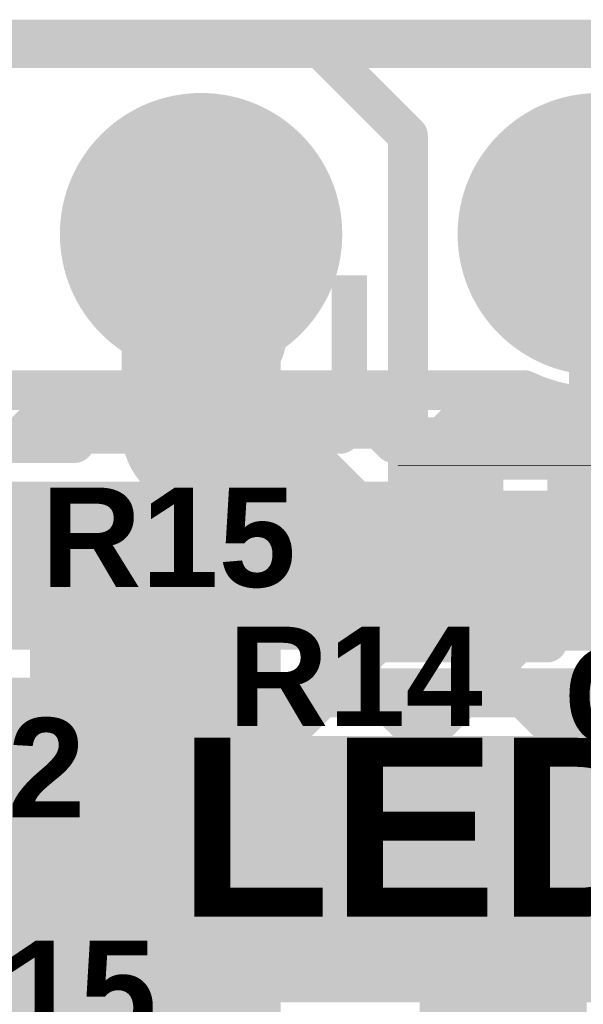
# Model space of a CAD drawing. Header units: millimetres. Extents: x 0.01 to 1.77, y 0.01 to 0.78.
# Drawn here: x 0.7134 to 0.8551, y 0.5335 to 0.7812 of the extents above; entities that cross this region are included whole.
import ezdxf

# ---------------------------------------------------------------- set-up
doc = ezdxf.new("R2010")
doc.units = ezdxf.units.MM
doc.header["$MEASUREMENT"] = 0
for name, color, linetype in [('BottomLayer', 5, 'Continuous'), ('BottomOverlay', 54, 'Continuous'), ('BottomSolder', 6, 'Continuous'), ('MultiLayer', 9, 'Continuous'), ('PadHoleLayer', 156, 'Continuous'), ('TopLayer', 1, 'Continuous'), ('TopOverlay', 2, 'Continuous'), ('TopPaste', 8, 'Continuous'), ('TopSolder', 216, 'Continuous')]:
    doc.layers.add(name, color=color, linetype=linetype)
doc.styles.add('Arial', font='arialbd.ttf', dxfattribs={"height": 0.2})

# ---------------------------------------------------------------- blocks, each defined once
blk = doc.blocks.new('R__0402_17')
at = {"layer": 'TopLayer'}
for points in [[(-0.0275, -0.0125), (-0.0275, 0.0125), (-0.0095, 0.0125), (-0.0095, -0.0125)], [(0.0095, -0.0125), (0.0095, 0.0125), (0.0275, 0.0125), (0.0275, -0.0125)]]:
    blk.add_hatch(color=1, dxfattribs=at).paths.add_polyline_path(points)
at = {"layer": 'TopPaste'}
for points in [[(-0.0275, -0.0125), (-0.0275, 0.0125), (-0.0095, 0.0125), (-0.0095, -0.0125)], [(0.0095, -0.0125), (0.0095, 0.0125), (0.0275, 0.0125), (0.0275, -0.0125)]]:
    blk.add_hatch(color=8, dxfattribs=at).paths.add_polyline_path(points)
at = {"layer": 'TopSolder'}
for points in [[(-0.0315, -0.0165), (-0.0315, 0.0165), (-0.0055, 0.0165), (-0.0055, -0.0165)], [(0.0055, -0.0165), (0.0055, 0.0165), (0.0315, 0.0165), (0.0315, -0.0165)]]:
    blk.add_hatch(color=216, dxfattribs=at).paths.add_polyline_path(points)
at = {"layer": 'TopOverlay'}
for points, const_width in [([(-0.031, 0.016), (-0.031, -0.016)], 0.005), ([(0.031, 0.016), (-0.031, 0.016)], 0.005), ([(0.031, 0.016), (0.031, -0.016)], 0.005), ([(0.031, -0.016), (-0.031, -0.016)], 0.005), ([(0.032, -0.017), (-0.032, -0.017)], 0.000127)]:
    blk.add_lwpolyline(points, dxfattribs=dict(at, const_width=const_width))
for points, const_width in [([(-0.03225, 0.016, 1), (-0.02975, 0.016, 1)], 0.0025), ([(-0.03225, 0.016, 1), (-0.02975, 0.016, 1)], 0.0025), ([(0.02975, 0.016, 1), (0.03225, 0.016, 1)], 0.0025), ([(0.02975, 0.016, 1), (0.03225, 0.016, 1)], 0.0025), ([(-0.03225, -0.016, 1), (-0.02975, -0.016, 1)], 0.0025), ([(-0.03225, -0.016, 1), (-0.02975, -0.016, 1)], 0.0025), ([(0.02975, -0.016, 1), (0.03225, -0.016, 1)], 0.0025), ([(0.02975, -0.016, 1), (0.03225, -0.016, 1)], 0.0025), ([(-0.03203, -0.017, 1), (-0.03197, -0.017, 1)], 0.0000635), ([(0.03197, -0.017, 1), (0.03203, -0.017, 1)], 0.0000635)]:
    blk.add_lwpolyline(points, format="xyb", close=True, dxfattribs=dict(at, const_width=const_width))
blk = doc.blocks.new('HDR1X10_31')
at = {"layer": 'BottomLayer'}
h = blk.add_hatch(color=5, dxfattribs=at)
edge = h.paths.add_edge_path()
edge.add_arc((0.1, 0), 0.0315, 0, 360)
h = blk.add_hatch(color=5, dxfattribs=at)
edge = h.paths.add_edge_path()
edge.add_arc((0.2, 0), 0.0315, 0, 360)
at = {"layer": 'BottomSolder'}
h = blk.add_hatch(color=6, dxfattribs=at)
edge = h.paths.add_edge_path()
edge.add_arc((0.1, 0), 0.0355, 0, 360)
h = blk.add_hatch(color=6, dxfattribs=at)
edge = h.paths.add_edge_path()
edge.add_arc((0.2, 0), 0.0355, 0, 360)
at = {"layer": 'MultiLayer'}
h = blk.add_hatch(color=9, dxfattribs=at)
edge = h.paths.add_edge_path()
edge.add_arc((0.1, 0), 0.0315, 0, 360)
h = blk.add_hatch(color=9, dxfattribs=at)
edge = h.paths.add_edge_path()
edge.add_arc((0.2, 0), 0.0315, 0, 360)
at = {"layer": 'PadHoleLayer'}
h = blk.add_hatch(color=156, dxfattribs=at)
edge = h.paths.add_edge_path()
edge.add_arc((0.1, 0), 0.01969, 0, 360)
h = blk.add_hatch(color=156, dxfattribs=at)
edge = h.paths.add_edge_path()
edge.add_arc((0.2, 0), 0.01969, 0, 360)
at = {"layer": 'TopLayer'}
h = blk.add_hatch(color=1, dxfattribs=at)
edge = h.paths.add_edge_path()
edge.add_arc((0.1, 0), 0.0315, 0, 360)
h = blk.add_hatch(color=1, dxfattribs=at)
edge = h.paths.add_edge_path()
edge.add_arc((0.2, 0), 0.0315, 0, 360)
at = {"layer": 'TopSolder'}
h = blk.add_hatch(color=216, dxfattribs=at)
edge = h.paths.add_edge_path()
edge.add_arc((0.1, 0), 0.0355, 0, 360)
h = blk.add_hatch(color=216, dxfattribs=at)
edge = h.paths.add_edge_path()
edge.add_arc((0.2, 0), 0.0355, 0, 360)
at = {"layer": 'TopOverlay', "const_width": 0.00787}
for points in [[(0.95, 0.05), (0.025, 0.05)], [(0.95, -0.05), (-0.05, -0.05)]]:
    blk.add_lwpolyline(points, dxfattribs=at)
blk = doc.blocks.new('LED_0603_34')
at = {"layer": 'TopLayer'}
for points in [[(-0.04567, 0.01614), (-0.01339, 0.01614), (-0.01339, -0.01614), (-0.04567, -0.01614)], [(0.01339, 0.01614), (0.04567, 0.01614), (0.04567, -0.01614), (0.01339, -0.01614)]]:
    blk.add_hatch(color=1, dxfattribs=at).paths.add_polyline_path(points)
at = {"layer": 'TopOverlay'}
blk.add_hatch(color=2, dxfattribs=at).paths.add_polyline_path([(0.07191, 0.02108), (0.04991, 0.02108), (0.04991, -0.02092), (0.07191, -0.02092)])
at = {"layer": 'TopPaste'}
for points in [[(-0.04567, 0.01614), (-0.01339, 0.01614), (-0.01339, -0.01614), (-0.04567, -0.01614)], [(0.01339, 0.01614), (0.04567, 0.01614), (0.04567, -0.01614), (0.01339, -0.01614)]]:
    blk.add_hatch(color=8, dxfattribs=at).paths.add_polyline_path(points)
at = {"layer": 'TopSolder'}
for points in [[(-0.04967, 0.02014), (-0.00939, 0.02014), (-0.00939, -0.02014), (-0.04967, -0.02014)], [(0.00939, 0.02014), (0.04967, 0.02014), (0.04967, -0.02014), (0.00939, -0.02014)]]:
    blk.add_hatch(color=216, dxfattribs=at).paths.add_polyline_path(points)
at = {"layer": 'TopOverlay', "const_width": 0.005}
for points in [[(-0.049, 0.019), (-0.049, -0.019)], [(-0.049, 0.019), (0.049, 0.019)], [(0.049, 0.019), (0.049, -0.019)], [(-0.049, -0.019), (0.049, -0.019)]]:
    blk.add_lwpolyline(points, dxfattribs=at)
at = {"layer": 'TopOverlay', "const_width": 0.0025}
for points in [[(-0.05025, 0.019, 1), (-0.04775, 0.019, 1)], [(-0.05025, 0.019, 1), (-0.04775, 0.019, 1)], [(0.04775, 0.019, 1), (0.05025, 0.019, 1)], [(0.04775, 0.019, 1), (0.05025, 0.019, 1)], [(-0.05025, -0.019, 1), (-0.04775, -0.019, 1)], [(-0.05025, -0.019, 1), (-0.04775, -0.019, 1)], [(0.04775, -0.019, 1), (0.05025, -0.019, 1)], [(0.04775, -0.019, 1), (0.05025, -0.019, 1)]]:
    blk.add_lwpolyline(points, format="xyb", close=True, dxfattribs=at)

msp = doc.modelspace()

# ---------------------------------------------------------------- hatches: boundary and pattern name
at = {"layer": 'TopLayer'}
for points in [[(0.719, 0.665), (0.686, 0.665), (0.686, 0.639), (0.719, 0.639)], [(0.716, 0.376), (0.779, 0.376), (0.779, 0.665), (0.716, 0.665)], [(0.831, 0.665), (0.763, 0.665), (0.763, 0.639), (0.831, 0.639)], [(0.623, 0.534), (0.943, 0.534), (0.943, 0.601), (0.623, 0.601)]]:
    msp.add_hatch(color=1, dxfattribs=at).paths.add_polyline_path(points)

# ---------------------------------------------------------------- linework, layer by layer
at = {"layer": 'BottomLayer'}
for points, const_width in [([(0.75898, 0.67785), (0.75898, 0.72724)], 0.04), ([(0.75898, 0.67785), (0.79415, 0.64268)], 0.04), ([(0.67773, 0.688), (0.72698, 0.688)], 0.01), ([(0.71204, 0.67468), (0.72536, 0.688)], 0.01), ([(0.72698, 0.67785), (0.72698, 0.688)], 0.01), ([(0.79408, 0.688), (0.8074, 0.67468)], 0.01), ([(0.79408, 0.688), (0.84022, 0.688)], 0.01), ([(0.79797, 0.688), (0.81129, 0.67468)], 0.01), ([(0.8181, 0.67468), (0.83143, 0.688)], 0.01), ([(0.83332, 0.688), (0.84664, 0.67468)], 0.01), ([(0.85346, 0.67468), (0.86269, 0.68391)], 0.01), ([(0.6038, 0.67468), (0.72713, 0.67468)], 0.01), ([(0.8074, 0.67468), (0.92189, 0.67468)], 0.01), ([(0.59054, 0.64268), (0.79415, 0.64268)], 0.04), ([(0.79415, 0.64268), (0.93515, 0.64268)], 0.04), ([(0.57443, 0.431), (0.7541, 0.61068)], 0.01), ([(0.59054, 0.61068), (0.79415, 0.61068)], 0.01), ([(0.61506, 0.50698), (0.71875, 0.61068)], 0.01), ([(0.66316, 0.61068), (0.71686, 0.55697)], 0.01), ([(0.69851, 0.61068), (0.74219, 0.567)], 0.01), ([(0.73387, 0.61068), (0.77754, 0.567)], 0.01), ([(0.74578, 0.567), (0.78946, 0.61068)], 0.01), ([(0.76922, 0.61068), (0.8129, 0.567)], 0.01), ([(0.78114, 0.567), (0.82481, 0.61068)], 0.01), ([(0.79415, 0.61068), (0.93515, 0.61068)], 0.01), ([(0.80458, 0.61068), (0.84825, 0.567)], 0.01), ([(0.81649, 0.567), (0.86017, 0.61068)], 0.01), ([(0.83993, 0.61068), (0.88362, 0.56699)], 0.01), ([(0.85185, 0.567), (0.89552, 0.61068)], 0.01), ([(0.736, 0.567), (0.883, 0.567)], 0.01), ([(0.59089, 0.431), (0.7204, 0.56052)], 0.01), ([(0.6, 0.409), (0.736, 0.545)], 0.02), ([(0.736, 0.545), (0.883, 0.545)], 0.02)]:
    msp.add_lwpolyline(points, dxfattribs=dict(at, const_width=const_width))
for points, const_width in [([(0.74898, 0.72724, 1), (0.76898, 0.72724, 1)], 0.02), ([(0.74898, 0.67785, 1), (0.76898, 0.67785, 1)], 0.02), ([(0.74898, 0.67785, 1), (0.76898, 0.67785, 1)], 0.02), ([(0.72286, 0.688, 1), (0.72786, 0.688, 1)], 0.005), ([(0.72448, 0.688, 1), (0.72948, 0.688, 1)], 0.005), ([(0.72448, 0.688, 1), (0.72948, 0.688, 1)], 0.005), ([(0.79158, 0.688, 1), (0.79658, 0.688, 1)], 0.005), ([(0.79158, 0.688, 1), (0.79658, 0.688, 1)], 0.005), ([(0.79547, 0.688, 1), (0.80047, 0.688, 1)], 0.005), ([(0.82893, 0.688, 1), (0.83393, 0.688, 1)], 0.005), ([(0.83082, 0.688, 1), (0.83582, 0.688, 1)], 0.005), ([(0.83772, 0.688, 1), (0.84272, 0.688, 1)], 0.005), ([(0.83772, 0.688, 1), (0.84272, 0.688, 1)], 0.005), ([(0.72448, 0.67785, 1), (0.72948, 0.67785, 1)], 0.005), ([(0.72448, 0.67785, 1), (0.72948, 0.67785, 1)], 0.005), ([(0.72448, 0.67785, 1), (0.72948, 0.67785, 1)], 0.005), ([(0.70954, 0.67468, 1), (0.71454, 0.67468, 1)], 0.005), ([(0.72463, 0.67468, 1), (0.72963, 0.67468, 1)], 0.005), ([(0.72463, 0.67468, 1), (0.72963, 0.67468, 1)], 0.005), ([(0.72463, 0.67468, 1), (0.72963, 0.67468, 1)], 0.005), ([(0.8049, 0.67468, 1), (0.8099, 0.67468, 1)], 0.005), ([(0.8049, 0.67468, 1), (0.8099, 0.67468, 1)], 0.005), ([(0.80879, 0.67468, 1), (0.81379, 0.67468, 1)], 0.005), ([(0.8156, 0.67468, 1), (0.8206, 0.67468, 1)], 0.005), ([(0.84414, 0.67468, 1), (0.84914, 0.67468, 1)], 0.005), ([(0.85096, 0.67468, 1), (0.85596, 0.67468, 1)], 0.005), ([(0.78415, 0.64268, 1), (0.80415, 0.64268, 1)], 0.02), ([(0.78415, 0.64268, 1), (0.80415, 0.64268, 1)], 0.02), ([(0.78415, 0.64268, 1), (0.80415, 0.64268, 1)], 0.02), ([(0.71625, 0.61068, 1), (0.72125, 0.61068, 1)], 0.005), ([(0.73137, 0.61068, 1), (0.73637, 0.61068, 1)], 0.005), ([(0.7516, 0.61068, 1), (0.7566, 0.61068, 1)], 0.005), ([(0.76672, 0.61068, 1), (0.77172, 0.61068, 1)], 0.005), ([(0.78696, 0.61068, 1), (0.79196, 0.61068, 1)], 0.005), ([(0.79165, 0.61068, 1), (0.79665, 0.61068, 1)], 0.005), ([(0.79165, 0.61068, 1), (0.79665, 0.61068, 1)], 0.005), ([(0.80208, 0.61068, 1), (0.80708, 0.61068, 1)], 0.005), ([(0.82231, 0.61068, 1), (0.82731, 0.61068, 1)], 0.005), ([(0.83743, 0.61068, 1), (0.84243, 0.61068, 1)], 0.005), ([(0.7335, 0.567, 1), (0.7385, 0.567, 1)], 0.005), ([(0.7335, 0.567, 1), (0.7385, 0.567, 1)], 0.005), ([(0.7335, 0.567, 1), (0.7385, 0.567, 1)], 0.005), ([(0.73969, 0.567, 1), (0.74469, 0.567, 1)], 0.005), ([(0.74328, 0.567, 1), (0.74828, 0.567, 1)], 0.005), ([(0.77504, 0.567, 1), (0.78004, 0.567, 1)], 0.005), ([(0.77864, 0.567, 1), (0.78364, 0.567, 1)], 0.005), ([(0.8104, 0.567, 1), (0.8154, 0.567, 1)], 0.005), ([(0.81399, 0.567, 1), (0.81899, 0.567, 1)], 0.005), ([(0.84575, 0.567, 1), (0.85075, 0.567, 1)], 0.005), ([(0.84935, 0.567, 1), (0.85435, 0.567, 1)], 0.005), ([(0.7179, 0.56052, 1), (0.7229, 0.56052, 1)], 0.005), ([(0.7179, 0.56052, 1), (0.7229, 0.56052, 1)], 0.005), ([(0.71794, 0.56056, 1), (0.72294, 0.56056, 1)], 0.005), ([(0.71436, 0.55697, 1), (0.71936, 0.55697, 1)], 0.005), ([(0.731, 0.545, 1), (0.741, 0.545, 1)], 0.01), ([(0.731, 0.545, 1), (0.741, 0.545, 1)], 0.01)]:
    msp.add_lwpolyline(points, format="xyb", close=True, dxfattribs=dict(at, const_width=const_width))
at = {"layer": 'BottomLayer', "const_width": 0.01}
for points in [[(0.87773, 0.688, -0.226693), (0.84022, 0.688)], [(0.72713, 0.67468, -0.024832), (0.72698, 0.67785)], [(0.72713, 0.67468, -0.024832), (0.72698, 0.67785)], [(0.7204, 0.56052, -0.199566), (0.736, 0.567)], [(0.72044, 0.56056, -0.198912), (0.736, 0.567)]]:
    msp.add_lwpolyline(points, format="xyb", dxfattribs=at)
at = {"layer": 'TopLayer'}
for points, const_width in [([(0.6875, 0.774), (0.789, 0.774)], 0.01), ([(0.789, 0.774), (0.811, 0.752)], 0.01), ([(0.789, 0.774), (1.031, 0.774)], 0.01), ([(0.811, 0.662), (0.811, 0.752)], 0.01), ([(0.85898, 0.65252), (0.85898, 0.72724)], 0.015), ([(0.725, 0.688), (0.74022, 0.688)], 0.01), ([(0.725, 0.677), (0.725, 0.688)], 0.01), ([(0.72725, 0.688), (0.73825, 0.677)], 0.01), ([(0.77773, 0.688), (0.794, 0.688)], 0.01), ([(0.794, 0.677), (0.794, 0.688)], 0.01), ([(0.828, 0.68457), (0.83143, 0.688)], 0.01), ([(0.828, 0.6795), (0.828, 0.688)], 0.01), ([(0.828, 0.688), (0.83948, 0.688)], 0.01), ([(0.83332, 0.688), (0.83948, 0.68184)], 0.01), ([(0.83948, 0.6795), (0.83948, 0.688)], 0.01), ([(0.74972, 0.677), (0.75653, 0.68382)], 0.01), ([(0.76625, 0.68436), (0.77361, 0.677)], 0.01), ([(0.78507, 0.677), (0.794, 0.68593)], 0.01), ([(0.828, 0.6795), (0.83948, 0.6795)], 0.01), ([(0.725, 0.677), (0.731, 0.677)], 0.01), ([(0.725, 0.677), (0.731, 0.677)], 0.01), ([(0.731, 0.677), (0.751, 0.677)], 0.01), ([(0.751, 0.677), (0.791, 0.677)], 0.01), ([(0.751, 0.677), (0.791, 0.677)], 0.01), ([(0.822, 0.652), (0.822, 0.6745)], 0.01), ([(0.801, 0.652), (0.811, 0.662)], 0.006), ([(0.822, 0.6295), (0.822, 0.652)], 0.01), ([(0.797, 0.652), (0.801, 0.652)], 0.006), ([(0.791, 0.627), (0.798, 0.627)], 0.01), ([(0.791, 0.613), (0.791, 0.627)], 0.01), ([(0.846, 0.6275), (0.879, 0.6275)], 0.01), ([(0.85847, 0.6275), (0.87297, 0.613)], 0.01), ([(0.791, 0.62425), (0.80225, 0.613)], 0.01), ([(0.79178, 0.613), (0.80328, 0.6245)], 0.01), ([(0.798, 0.6245), (0.846, 0.6245)], 0.01), ([(0.82611, 0.6245), (0.83761, 0.613)], 0.01), ([(0.82714, 0.613), (0.83864, 0.6245)], 0.01), ([(0.791, 0.613), (0.879, 0.613)], 0.01)]:
    msp.add_lwpolyline(points, dxfattribs=dict(at, const_width=const_width))
for points, const_width in [([(0.7865, 0.774, 1), (0.7915, 0.774, 1)], 0.005), ([(0.7865, 0.774, 1), (0.7915, 0.774, 1)], 0.005), ([(0.7865, 0.774, 1), (0.7915, 0.774, 1)], 0.005), ([(0.8085, 0.752, 1), (0.8135, 0.752, 1)], 0.005), ([(0.8085, 0.752, 1), (0.8135, 0.752, 1)], 0.005), ([(0.85523, 0.72724, 1), (0.86273, 0.72724, 1)], 0.0075), ([(0.7225, 0.688, 1), (0.7275, 0.688, 1)], 0.005), ([(0.7225, 0.688, 1), (0.7275, 0.688, 1)], 0.005), ([(0.72475, 0.688, 1), (0.72975, 0.688, 1)], 0.005), ([(0.73772, 0.688, 1), (0.74272, 0.688, 1)], 0.005), ([(0.73772, 0.688, 1), (0.74272, 0.688, 1)], 0.005), ([(0.77523, 0.688, 1), (0.78023, 0.688, 1)], 0.005), ([(0.77523, 0.688, 1), (0.78023, 0.688, 1)], 0.005), ([(0.7915, 0.688, 1), (0.7965, 0.688, 1)], 0.005), ([(0.7915, 0.688, 1), (0.7965, 0.688, 1)], 0.005), ([(0.8255, 0.688, 1), (0.8305, 0.688, 1)], 0.005), ([(0.8255, 0.688, 1), (0.8305, 0.688, 1)], 0.005), ([(0.82893, 0.688, 1), (0.83393, 0.688, 1)], 0.005), ([(0.83082, 0.688, 1), (0.83582, 0.688, 1)], 0.005), ([(0.83698, 0.688, 1), (0.84198, 0.688, 1)], 0.005), ([(0.83698, 0.688, 1), (0.84198, 0.688, 1)], 0.005), ([(0.75403, 0.68382, 1), (0.75903, 0.68382, 1)], 0.005), ([(0.76375, 0.68436, 1), (0.76875, 0.68436, 1)], 0.005), ([(0.7915, 0.68593, 1), (0.7965, 0.68593, 1)], 0.005), ([(0.8255, 0.68457, 1), (0.8305, 0.68457, 1)], 0.005), ([(0.83698, 0.68184, 1), (0.84198, 0.68184, 1)], 0.005), ([(0.8255, 0.6795, 1), (0.8305, 0.6795, 1)], 0.005), ([(0.8255, 0.6795, 1), (0.8305, 0.6795, 1)], 0.005), ([(0.83698, 0.6795, 1), (0.84198, 0.6795, 1)], 0.005), ([(0.83698, 0.6795, 1), (0.84198, 0.6795, 1)], 0.005), ([(0.7225, 0.677, 1), (0.7275, 0.677, 1)], 0.005), ([(0.7225, 0.677, 1), (0.7275, 0.677, 1)], 0.005), ([(0.7225, 0.677, 1), (0.7275, 0.677, 1)], 0.005), ([(0.7285, 0.677, 1), (0.7335, 0.677, 1)], 0.005), ([(0.7285, 0.677, 1), (0.7335, 0.677, 1)], 0.005), ([(0.7285, 0.677, 1), (0.7335, 0.677, 1)], 0.005), ([(0.73575, 0.677, 1), (0.74075, 0.677, 1)], 0.005), ([(0.74722, 0.677, 1), (0.75222, 0.677, 1)], 0.005), ([(0.7485, 0.677, 1), (0.7535, 0.677, 1)], 0.005), ([(0.7485, 0.677, 1), (0.7535, 0.677, 1)], 0.005), ([(0.7485, 0.677, 1), (0.7535, 0.677, 1)], 0.005), ([(0.77111, 0.677, 1), (0.77611, 0.677, 1)], 0.005), ([(0.78257, 0.677, 1), (0.78757, 0.677, 1)], 0.005), ([(0.7885, 0.677, 1), (0.7935, 0.677, 1)], 0.005), ([(0.7885, 0.677, 1), (0.7935, 0.677, 1)], 0.005), ([(0.7915, 0.677, 1), (0.7965, 0.677, 1)], 0.005), ([(0.8195, 0.6745, 1), (0.8245, 0.6745, 1)], 0.005), ([(0.8085, 0.662, 1), (0.8135, 0.662, 1)], 0.005), ([(0.8095, 0.662, 1), (0.8125, 0.662, 1)], 0.003), ([(0.85523, 0.65252, 1), (0.86273, 0.65252, 1)], 0.0075), ([(0.8195, 0.652, 1), (0.8245, 0.652, 1)], 0.005), ([(0.8195, 0.652, 1), (0.8245, 0.652, 1)], 0.005), ([(0.7955, 0.652, 1), (0.7985, 0.652, 1)], 0.003), ([(0.7995, 0.652, 1), (0.8025, 0.652, 1)], 0.003), ([(0.7995, 0.652, 1), (0.8025, 0.652, 1)], 0.003), ([(0.8195, 0.6295, 1), (0.8245, 0.6295, 1)], 0.005), ([(0.7885, 0.627, 1), (0.7935, 0.627, 1)], 0.005), ([(0.7885, 0.627, 1), (0.7935, 0.627, 1)], 0.005), ([(0.7955, 0.627, 1), (0.8005, 0.627, 1)], 0.005), ([(0.8435, 0.6275, 1), (0.8485, 0.6275, 1)], 0.005), ([(0.85597, 0.6275, 1), (0.86097, 0.6275, 1)], 0.005), ([(0.7885, 0.62425, 1), (0.7935, 0.62425, 1)], 0.005), ([(0.7955, 0.6245, 1), (0.8005, 0.6245, 1)], 0.005), ([(0.80078, 0.6245, 1), (0.80578, 0.6245, 1)], 0.005), ([(0.82361, 0.6245, 1), (0.82861, 0.6245, 1)], 0.005), ([(0.83614, 0.6245, 1), (0.84114, 0.6245, 1)], 0.005), ([(0.8435, 0.6245, 1), (0.8485, 0.6245, 1)], 0.005), ([(0.7885, 0.613, 1), (0.7935, 0.613, 1)], 0.005), ([(0.7885, 0.613, 1), (0.7935, 0.613, 1)], 0.005), ([(0.78928, 0.613, 1), (0.79428, 0.613, 1)], 0.005), ([(0.79975, 0.613, 1), (0.80475, 0.613, 1)], 0.005), ([(0.82464, 0.613, 1), (0.82964, 0.613, 1)], 0.005), ([(0.83511, 0.613, 1), (0.84011, 0.613, 1)], 0.005)]:
    msp.add_lwpolyline(points, format="xyb", close=True, dxfattribs=dict(at, const_width=const_width))
at = {"layer": 'TopLayer', "const_width": 0.01}
msp.add_lwpolyline([(0.77773, 0.688, -0.226693), (0.74022, 0.688)], format="xyb", dxfattribs=at)

# ---------------------------------------------------------------- block references
for name, p, rotation in [('HDR1X10_31', (0.95898, 0.72724), 180), ('R__0402_17', (0.8405, 0.652), 180), ('LED_0603_34', (0.835, 0.48), 90)]:
    msp.add_blockref(name, p, dxfattribs=dict(rotation=rotation))

# ---------------------------------------------------------------- texts
at = {"layer": 'BottomOverlay', "style": 'Arial', "text_generation_flag": 2}
msp.add_text('+5', height=0.06, rotation=270, dxfattribs=at).set_placement((0.7407, 0.627))
at = {"layer": 'TopOverlay', "style": 'Arial'}
for s, height, p in [('R15', 0.025, (0.71876, 0.6385)), ('R14', 0.025, (0.76576, 0.6035)), ('C4', 0.025, (0.85017, 0.5985)), ('C2', 0.025, (0.68517, 0.5805)), ('LED2', 0.045, (0.7531, 0.55554)), ('C15', 0.025, (0.68376, 0.5245))]:
    msp.add_text(s, height=height, dxfattribs=at).set_placement(p)

doc.saveas('drawing.dxf')
